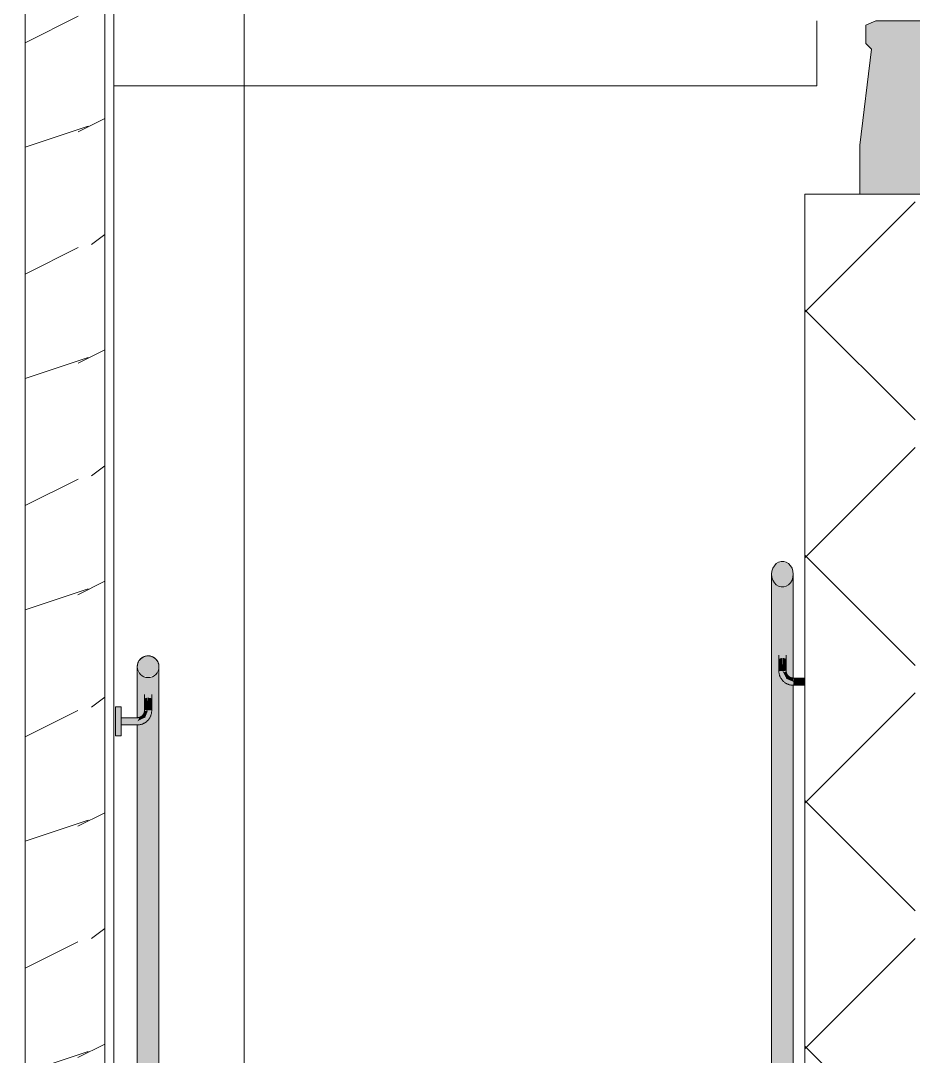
# Model space of a CAD drawing. Header units: inches. Extents: x -4168 to 1483, y -300 to 637.
# Drawn here: x -429.5 to -367.7, y -74.6 to -3 of the extents above; entities that cross this region are included whole.
import ezdxf

# ---------------------------------------------------------------- set-up
doc = ezdxf.new("R2010")
doc.units = ezdxf.units.IN
doc.header["$MEASUREMENT"] = 0
for name, color, linetype, lineweight in [('0-3', 55, 'Continuous', 9), ('0-5', 10, 'Continuous', 5), ('A-FLOR-8', 55, 'Continuous', 9), ('A-FLOR-HRAL-1', 55, 'Continuous', 9), ('A-FLOR-HRAL-2', 7, 'Continuous', 9), ('A-FLOR-HRAL-4', 41, 'Continuous', 9), ('A-WALL-5', 7, 'Continuous', 9), ('A-WALL-PATT-2', 45, 'Continuous', 9), ('G-ANNO-SYMB', 111, 'Continuous', 9), ('I-WALL-3', 7, 'Continuous', 9), ('S-BEAM-2', 7, 'Continuous', 9), ('S-BEAM-5', 50, 'Continuous', 9)]:
    doc.layers.add(name, color=color, linetype=linetype, lineweight=lineweight)
pattern_1 = [(0, (-10964.796, 146.633), (30.72, 7.68), [1.267, -21.773, 1.267, -21.773, -122.88]), (0, (-10964.796, 146.633), (30.72, 7.68), [-46.08, 1.267, -44.813, 1.267, -21.773, -53.76]), (0, (-10964.796, 146.633), (30.72, 7.68), [-115.2, 1.267, -14.093, 1.267, -37.133]), (120, (-10953.276, 150.473), (-22.011075, 22.7643), [1.267, -21.773, 1.267, -21.773, -122.88]), (120, (-10953.276, 150.473), (-22.011075, 22.7643), [-46.08, 1.267, -44.813, 1.267, -21.773, -53.76]), (120, (-10953.276, 150.473), (-22.011075, 22.7643), [-115.2, 1.267, -14.093, 1.267, -37.133]), (240, (-10949.436, 165.833), (-8.708925, -30.4443), [1.267, -21.773, 1.267, -21.773, -122.88]), (240, (-10949.436, 165.833), (-8.708925, -30.4443), [-46.08, 1.267, -44.813, 1.267, -21.773, -53.76]), (240, (-10949.436, 165.833), (-8.708925, -30.4443), [-115.2, 1.267, -14.093, 1.267, -37.133])]

# ---------------------------------------------------------------- blocks, each defined once
blk = doc.blocks.new('Railing - Handrail - Bracket-2694442-BUILDING SECTION - EAST_WEST AT RAMP - LOOKING SOUTH')
at = {"layer": 'A-FLOR-HRAL-2'}
for points in [[(-11441.614, -47.944), (-11441.364, -47.944), (-11441.404, -47.055), (-11441.59, -47.105), (-11441.614, -47.162), (-11441.614, -47.292)], [(-11441.17, -47.944), (-11441.114, -47.923), (-11441.148, -47.094), (-11441.3, -47.057), (-11441.364, -47.052), (-11441.364, -47.944), (-11441.171, -47.944)], [(-11440.614, -48.91), (-11440.64, -48.683), (-11441.148, -48.466), (-11441.364, -47.944), (-11441.581, -47.944), (-11441.541, -48.302), (-11441.464, -48.428), (-11441.073, -48.832), (-11440.795, -48.909), (-11440.634, -48.91)], [(-11440.614, -48.694), (-11440.64, -48.5), (-11440.989, -48.318), (-11441.014, -48.307), (-11441.14, -47.986), (-11441.188, -48.051), (-11441.364, -47.944), (-11441.089, -48.497), (-11440.634, -48.685)], [(-11439.814, -48.694), (-11439.814, -48.444), (-11440.614, -48.477), (-11440.614, -48.694)], [(-11440.614, -48.944), (-11439.814, -48.91), (-11439.814, -48.694), (-11440.614, -48.694), (-11440.614, -48.935)]]:
    blk.add_hatch(color=256, dxfattribs=at).paths.add_polyline_path(points, flags=0)
at = {"layer": 'A-FLOR-HRAL-1'}
for p, q in [((-11441.614, -46.851), (-11441.614, -47.944)), ((-11441.114, -47.944), (-11441.114, -46.851)), ((-11439.814, -48.444), (-11440.614, -48.444)), ((-11440.614, -48.944), (-11439.814, -48.944))]:
    blk.add_line(p, q, dxfattribs=at)
at = {"layer": 'A-FLOR-HRAL-1', "flags": 128}
for points in [[(-11441.614, -47.944), (-11441.614, -47.984), (-11441.611, -48.023), (-11441.607, -48.063), (-11441.602, -48.103), (-11441.594, -48.142), (-11441.586, -48.181), (-11441.575, -48.22), (-11441.564, -48.258), (-11441.55, -48.296), (-11441.535, -48.333), (-11441.519, -48.369), (-11441.501, -48.405), (-11441.482, -48.44), (-11441.462, -48.475), (-11441.44, -48.508), (-11441.416, -48.541), (-11441.392, -48.572), (-11441.366, -48.603), (-11441.339, -48.632), (-11441.311, -48.661), (-11441.282, -48.688), (-11441.252, -48.714), (-11441.22, -48.739), (-11441.188, -48.763), (-11441.155, -48.785), (-11441.121, -48.806), (-11441.086, -48.825), (-11441.05, -48.844), (-11441.014, -48.86), (-11440.977, -48.876), (-11440.939, -48.889), (-11440.901, -48.902), (-11440.863, -48.912), (-11440.824, -48.921), (-11440.784, -48.929), (-11440.745, -48.935), (-11440.705, -48.939), (-11440.665, -48.942), (-11440.625, -48.943), (-11440.614, -48.944)], [(-11440.614, -48.444), (-11440.634, -48.443), (-11440.654, -48.442), (-11440.674, -48.44), (-11440.694, -48.437), (-11440.714, -48.434), (-11440.733, -48.429), (-11440.753, -48.424), (-11440.772, -48.418), (-11440.791, -48.411), (-11440.809, -48.404), (-11440.827, -48.396), (-11440.845, -48.387), (-11440.863, -48.377), (-11440.88, -48.367), (-11440.897, -48.356), (-11440.913, -48.345), (-11440.929, -48.332), (-11440.944, -48.319), (-11440.959, -48.306), (-11440.973, -48.292), (-11440.987, -48.277), (-11441, -48.262), (-11441.012, -48.246), (-11441.024, -48.23), (-11441.035, -48.214), (-11441.046, -48.197), (-11441.055, -48.179), (-11441.064, -48.161), (-11441.073, -48.143), (-11441.08, -48.125), (-11441.087, -48.106), (-11441.093, -48.087), (-11441.099, -48.068), (-11441.103, -48.048), (-11441.107, -48.029), (-11441.11, -48.009), (-11441.112, -47.989), (-11441.114, -47.969), (-11441.114, -47.949), (-11441.114, -47.944)]]:
    blk.add_lwpolyline(points, dxfattribs=at)
blk = doc.blocks.new('Railing - Railing-2658757-BUILDING SECTION - EAST_WEST AT RAMP - LOOKING SOUTH')
at = {"layer": 'A-FLOR-HRAL-4'}
blk.add_hatch(color=256, dxfattribs=at).paths.add_polyline_path([(-11441.274, -42.142), (-11440.989, -42.023), (-11440.834, -41.882), (-11440.715, -41.699), (-11440.64, -41.486), (-11440.619, -41.309), (-11440.636, -41.051), (-11440.7, -40.851), (-11440.803, -40.675), (-11440.938, -40.534), (-11441.098, -40.434), (-11441.274, -40.383), (-11441.455, -40.383), (-11441.63, -40.434), (-11441.79, -40.534), (-11441.926, -40.675), (-11442.028, -40.851), (-11442.093, -41.051), (-11442.093, -41.474), (-11442.014, -41.699), (-11441.895, -41.882), (-11441.739, -42.023), (-11441.559, -42.112), (-11441.364, -42.142)], flags=0)
h = blk.add_hatch(color=256, dxfattribs=at)
h.paths.add_polyline_path([(-11441.364, -116.807), (-11440.989, -116.722), (-11440.739, -116.516), (-11440.739, -116.045), (-11442.114, -116.045), (-11442.089, -116.336), (-11441.926, -116.587), (-11441.79, -116.689), (-11441.739, -116.722), (-11441.559, -116.785)], flags=0)
h.paths.add_polyline_path([(-11441.172, -112.545), (-11441.166, -112.535), (-11441.17, -112.428), (-11441.3, -112.468), (-11441.172, -112.545)], flags=0)
h.paths.add_polyline_path([(-11442.114, -112.545), (-11441.582, -112.545), (-11441.541, -111.562), (-11441.592, -111.545), (-11442.114, -111.545)], flags=0)
h.paths.add_polyline_path([(-11441.098, -112.545), (-11440.739, -112.545), (-11440.739, -111.545), (-11441.148, -111.581), (-11441.114, -111.643), (-11441.101, -112.545)], flags=0)
h.paths.add_polyline_path([(-11441.73, -110.545), (-11440.739, -110.545), (-11440.739, -109.136), (-11442.114, -109.136), (-11442.084, -110.545), (-11441.739, -110.545)], flags=0)
h.paths.add_polyline_path([(-11441.186, -105.636), (-11440.739, -105.636), (-11440.739, -104.636), (-11442.114, -104.636), (-11442.08, -105.636), (-11441.351, -105.636)], flags=0)
h.paths.add_polyline_path([(-11441.348, -103.636), (-11440.739, -103.636), (-11440.739, -102.227), (-11442.114, -102.227), (-11442.079, -103.636), (-11441.364, -103.636)], flags=0)
h.paths.add_polyline_path([(-11441.195, -98.727), (-11440.739, -98.727), (-11440.739, -97.727), (-11442.114, -97.727), (-11442.075, -98.727), (-11441.343, -98.727)], flags=0)
h.paths.add_polyline_path([(-11441.198, -96.727), (-11440.739, -96.727), (-11440.74, -95.318), (-11442.114, -95.318), (-11442.073, -96.727), (-11441.34, -96.727)], flags=0)
h.paths.add_polyline_path([(-11442.114, -91.818), (-11440.739, -91.818), (-11440.745, -90.818), (-11442.114, -90.818)], flags=0)
h.paths.add_polyline_path([(-11442.114, -89.818), (-11440.739, -89.818), (-11440.748, -88.409), (-11442.114, -88.409), (-11442.114, -89.17)], flags=0)
h.paths.add_polyline_path([(-11441.215, -84.909), (-11440.739, -84.909), (-11440.753, -83.909), (-11442.114, -83.909), (-11442.089, -84.909), (-11441.326, -84.909)], flags=0)
h.paths.add_polyline_path([(-11441.123, -80.186), (-11441.3, -80.225), (-11441.17, -80.302), (-11441.135, -80.216)], flags=0)
h.paths.add_polyline_path([(-11441.123, -47.944), (-11441.3, -47.983), (-11441.17, -48.06), (-11441.14, -47.986)], flags=0)
h.paths.add_polyline_path([(-11442.114, -82.909), (-11440.614, -82.909), (-11440.64, -81.152), (-11440.965, -81.112), (-11441.148, -81.008), (-11441.429, -80.711), (-11441.541, -80.545), (-11441.582, -80.4), (-11441.541, -79.318), (-11441.3, -79.299), (-11441.134, -79.356), (-11441.114, -79.404), (-11441.098, -80.322), (-11440.938, -80.584), (-11440.614, -80.686), (-11440.64, -48.91), (-11440.943, -48.878), (-11441.148, -48.766), (-11441.464, -48.428), (-11441.541, -48.302), (-11441.582, -48.158), (-11441.541, -47.073), (-11441.267, -47.064), (-11441.148, -47.094), (-11441.114, -47.162), (-11441.09, -48.097), (-11440.929, -48.345), (-11440.614, -48.444), (-11440.64, -41.486), (-11440.715, -41.699), (-11440.834, -41.882), (-11440.989, -42.023), (-11441.17, -42.112), (-11441.364, -42.142), (-11441.559, -42.112), (-11441.739, -42.023), (-11441.895, -41.882), (-11442.014, -41.699), (-11442.089, -41.486), (-11442.11, -41.309), (-11442.114, -41.474), (-11442.114, -77.205)], flags=0)
at = {"layer": 'A-FLOR-HRAL-1'}
for p, q in [((-11442.114, -41.263), (-11442.114, -82.909)), ((-11440.614, -48.452), (-11440.614, -41.263)), ((-11440.614, -80.694), (-11440.614, -48.935))]:
    blk.add_line(p, q, dxfattribs=at)
at = {"layer": 'A-FLOR-HRAL-2', "flags": 128}
for points in [[(-11440.614, -41.263), (-11440.636, -41.051), (-11440.7, -40.851), (-11440.803, -40.675), (-11440.938, -40.534), (-11441.098, -40.434), (-11441.274, -40.383), (-11441.455, -40.383), (-11441.63, -40.434), (-11441.79, -40.534), (-11441.926, -40.675), (-11442.028, -40.851), (-11442.093, -41.051), (-11442.114, -41.263)], [(-11442.114, -41.263), (-11442.093, -41.474), (-11442.028, -41.674), (-11441.926, -41.85), (-11441.79, -41.991), (-11441.63, -42.091), (-11441.455, -42.142), (-11441.274, -42.142), (-11441.098, -42.091), (-11440.938, -41.991), (-11440.803, -41.85), (-11440.7, -41.674), (-11440.636, -41.474), (-11440.614, -41.263)]]:
    blk.add_lwpolyline(points, dxfattribs=at)
blk.add_blockref('Railing - Handrail - Bracket-2694442-BUILDING SECTION - EAST_WEST AT RAMP - LOOKING SOUTH', (0, 0))
blk = doc.blocks.new('Railing - Handrail - Bracket-2694515-BUILDING SECTION - EAST_WEST AT RAMP - LOOKING SOUTH')
at = {"layer": 'A-FLOR-HRAL-2'}
for points in [[(-11485.434, -50.685), (-11485.239, -50.685), (-11485.265, -49.797), (-11485.431, -49.828), (-11485.489, -49.899), (-11485.456, -50.685), (-11485.439, -50.685)], [(-11485.239, -50.685), (-11484.989, -50.685), (-11485.023, -49.837), (-11485.239, -49.799)], [(-11487.489, -51.435), (-11487.114, -51.435), (-11487.114, -50.435), (-11487.489, -50.469), (-11487.489, -51.176)], [(-11485.989, -51.435), (-11485.441, -51.171), (-11485.246, -50.685), (-11485.439, -50.72), (-11485.728, -51.111), (-11485.892, -51.233), (-11485.892, -51.276), (-11485.965, -51.395)], [(-11485.989, -51.651), (-11485.622, -51.605), (-11485.456, -51.502), (-11485.077, -51.095), (-11485.021, -50.899), (-11485.063, -50.685), (-11485.246, -50.7), (-11485.459, -51.215), (-11485.989, -51.435), (-11485.989, -51.65)], [(-11487.114, -52.435), (-11487.114, -51.435), (-11487.489, -51.435), (-11487.489, -52.435)], [(-11485.989, -51.435), (-11485.989, -51.185), (-11487.114, -51.218), (-11487.114, -51.435), (-11486.569, -51.435)], [(-11485.989, -51.685), (-11485.989, -51.435), (-11487.114, -51.435), (-11487.114, -51.685), (-11486.569, -51.685)]]:
    blk.add_hatch(color=256, dxfattribs=at).paths.add_polyline_path(points, flags=0)
at = {"layer": 'A-FLOR-HRAL-1'}
for p, q in [((-11485.489, -49.585), (-11485.489, -50.685)), ((-11484.989, -50.685), (-11484.989, -49.585)), ((-11487.114, -50.435), (-11487.489, -50.435)), ((-11487.489, -51.435), (-11487.489, -50.435)), ((-11487.114, -50.435), (-11487.114, -51.435)), ((-11487.489, -52.435), (-11487.489, -51.435)), ((-11485.989, -51.185), (-11487.114, -51.185)), ((-11487.114, -51.435), (-11487.114, -52.435)), ((-11487.114, -51.685), (-11485.989, -51.685)), ((-11487.489, -52.435), (-11487.114, -52.435))]:
    blk.add_line(p, q, dxfattribs=at)
at = {"layer": 'A-FLOR-HRAL-1', "flags": 128}
for points in [[(-11485.489, -50.685), (-11485.49, -50.705), (-11485.491, -50.725), (-11485.493, -50.745), (-11485.496, -50.765), (-11485.499, -50.784), (-11485.504, -50.804), (-11485.509, -50.823), (-11485.515, -50.842), (-11485.521, -50.861), (-11485.529, -50.88), (-11485.537, -50.898), (-11485.546, -50.916), (-11485.555, -50.933), (-11485.566, -50.951), (-11485.577, -50.967), (-11485.588, -50.984), (-11485.601, -50.999), (-11485.613, -51.015), (-11485.627, -51.029), (-11485.641, -51.044), (-11485.656, -51.057), (-11485.671, -51.07), (-11485.686, -51.083), (-11485.703, -51.095), (-11485.719, -51.106), (-11485.736, -51.116), (-11485.754, -51.126), (-11485.772, -51.135), (-11485.79, -51.143), (-11485.808, -51.151), (-11485.827, -51.158), (-11485.846, -51.164), (-11485.865, -51.169), (-11485.885, -51.174), (-11485.904, -51.178), (-11485.924, -51.181), (-11485.944, -51.183), (-11485.964, -51.184), (-11485.984, -51.185), (-11485.989, -51.185)], [(-11485.989, -51.685), (-11485.949, -51.684), (-11485.909, -51.682), (-11485.87, -51.678), (-11485.83, -51.672), (-11485.791, -51.665), (-11485.752, -51.656), (-11485.713, -51.646), (-11485.675, -51.634), (-11485.637, -51.621), (-11485.6, -51.606), (-11485.563, -51.59), (-11485.528, -51.572), (-11485.493, -51.553), (-11485.458, -51.532), (-11485.425, -51.51), (-11485.392, -51.487), (-11485.361, -51.462), (-11485.33, -51.437), (-11485.3, -51.41), (-11485.272, -51.382), (-11485.245, -51.352), (-11485.219, -51.322), (-11485.194, -51.291), (-11485.17, -51.258), (-11485.148, -51.225), (-11485.127, -51.191), (-11485.107, -51.156), (-11485.089, -51.121), (-11485.073, -51.084), (-11485.057, -51.047), (-11485.044, -51.01), (-11485.031, -50.972), (-11485.021, -50.933), (-11485.012, -50.894), (-11485.004, -50.855), (-11484.998, -50.815), (-11484.994, -50.776), (-11484.991, -50.736), (-11484.989, -50.696), (-11484.989, -50.685)]]:
    blk.add_lwpolyline(points, dxfattribs=at)
blk = doc.blocks.new('Railing - Railing-2659696-BUILDING SECTION - EAST_WEST AT RAMP - LOOKING SOUTH')
at = {"layer": 'A-FLOR-HRAL-4'}
for points in [[(-11485.239, -48.409), (-11484.7, -48.168), (-11484.489, -47.659), (-11484.709, -47.129), (-11485.239, -46.909), (-11485.77, -47.129), (-11485.989, -47.659), (-11485.77, -48.189), (-11485.26, -48.401)], [(-11485.239, -48.486), (-11484.864, -48.401), (-11484.609, -48.189), (-11484.583, -48.137), (-11484.59, -48.052), (-11484.783, -48.289), (-11485.142, -48.43), (-11485.526, -48.382), (-11485.804, -48.168), (-11485.925, -48.015), (-11485.834, -48.228), (-11485.696, -48.348), (-11485.456, -48.456), (-11485.303, -48.479)]]:
    blk.add_hatch(color=256, dxfattribs=at).paths.add_polyline_path(points, flags=0)
h = blk.add_hatch(color=256, dxfattribs=at)
h.paths.add_polyline_path([(-11485.239, -116.964), (-11484.864, -116.879), (-11484.709, -116.778), (-11484.59, -116.646), (-11484.515, -116.493), (-11484.49, -116.045), (-11485.989, -116.045), (-11485.964, -116.493), (-11485.889, -116.646), (-11485.77, -116.778), (-11485.614, -116.879), (-11485.434, -116.942)], flags=0)
h.paths.add_polyline_path([(-11485.239, -112.545), (-11484.489, -112.545), (-11484.515, -111.545), (-11485.989, -111.545), (-11485.96, -112.545), (-11485.421, -112.545)], flags=0)
h.paths.add_polyline_path([(-11485.221, -110.545), (-11484.489, -110.545), (-11484.515, -109.136), (-11485.989, -109.136), (-11485.957, -110.545), (-11485.239, -110.545)], flags=0)
h.paths.add_polyline_path([(-11485.239, -105.636), (-11484.489, -105.636), (-11484.515, -104.636), (-11485.989, -104.636), (-11485.952, -105.636), (-11485.401, -105.636)], flags=0)
h.paths.add_polyline_path([(-11484.489, -103.636), (-11484.515, -102.227), (-11485.989, -102.227), (-11485.95, -103.636), (-11484.494, -103.636)], flags=0)
h.paths.add_polyline_path([(-11484.489, -98.727), (-11484.515, -97.727), (-11485.989, -97.727), (-11485.964, -98.727), (-11484.496, -98.727)], flags=0)
h.paths.add_polyline_path([(-11484.489, -96.727), (-11484.515, -95.318), (-11485.989, -95.318), (-11485.964, -96.727), (-11484.497, -96.727)], flags=0)
h.paths.add_polyline_path([(-11484.489, -91.818), (-11484.515, -90.818), (-11485.989, -90.818), (-11485.964, -91.818), (-11484.499, -91.818)], flags=0)
h.paths.add_polyline_path([(-11485.989, -89.818), (-11484.489, -89.818), (-11484.515, -88.409), (-11485.989, -88.409), (-11485.989, -89.17)], flags=0)
h.paths.add_polyline_path([(-11485.149, -84.909), (-11484.489, -84.909), (-11484.515, -83.909), (-11485.989, -83.909), (-11485.964, -84.909), (-11485.239, -84.909)], flags=0)
h.paths.add_polyline_path([(-11485.989, -51.193), (-11485.964, -51.393), (-11485.892, -51.233), (-11485.965, -51.203)], flags=0)
h.paths.add_polyline_path([(-11485.989, -79.733), (-11485.964, -79.932), (-11485.889, -79.774), (-11485.976, -79.738)], flags=0)
h.paths.add_polyline_path([(-11485.989, -82.909), (-11484.489, -82.909), (-11484.515, -48.015), (-11484.644, -48.228), (-11484.783, -48.348), (-11484.952, -48.431), (-11485.239, -48.486), (-11485.614, -48.401), (-11485.87, -48.189), (-11485.932, -48.079), (-11485.964, -48.015), (-11485.989, -48.015), (-11485.964, -51.189), (-11485.724, -51.109), (-11485.614, -51.044), (-11485.459, -50.685), (-11485.489, -50.685), (-11485.456, -49.837), (-11485.239, -49.799), (-11485.049, -49.827), (-11484.989, -49.899), (-11485.023, -50.905), (-11485.114, -51.134), (-11485.531, -51.573), (-11485.776, -51.65), (-11485.989, -51.685), (-11485.964, -79.728), (-11485.724, -79.648), (-11485.614, -79.583), (-11485.459, -79.224), (-11485.489, -79.224), (-11485.456, -78.376), (-11485.239, -78.338), (-11485.063, -78.357), (-11484.989, -78.438), (-11485.023, -79.444), (-11485.134, -79.694), (-11485.531, -80.113), (-11485.825, -80.19), (-11485.989, -80.224)], flags=0)
at = {"layer": 'A-FLOR-HRAL-1'}
for p, q in [((-11485.989, -47.851), (-11485.989, -51.193)), ((-11484.489, -82.909), (-11484.489, -47.851)), ((-11485.989, -51.676), (-11485.989, -79.733))]:
    blk.add_line(p, q, dxfattribs=at)
at = {"layer": 'A-FLOR-HRAL-1', "flags": 128}
for points in [[(-11485.989, -47.659), (-11485.989, -47.629), (-11485.987, -47.599), (-11485.984, -47.569), (-11485.98, -47.54), (-11485.974, -47.51), (-11485.968, -47.481), (-11485.96, -47.452), (-11485.951, -47.423), (-11485.941, -47.395), (-11485.93, -47.367), (-11485.918, -47.34), (-11485.905, -47.313), (-11485.89, -47.286), (-11485.875, -47.261), (-11485.858, -47.236), (-11485.841, -47.211), (-11485.823, -47.187), (-11485.803, -47.165), (-11485.783, -47.142)], [(-11485.762, -47.121), (-11485.74, -47.101), (-11485.717, -47.081), (-11485.694, -47.062), (-11485.67, -47.045), (-11485.645, -47.028), (-11485.619, -47.012), (-11485.593, -46.998), (-11485.566, -46.984), (-11485.539, -46.971), (-11485.511, -46.96), (-11485.483, -46.95), (-11485.454, -46.941), (-11485.426, -46.933), (-11485.396, -46.926), (-11485.367, -46.92), (-11485.337, -46.915), (-11485.307, -46.912), (-11485.277, -46.91), (-11485.247, -46.909)], [(-11485.217, -46.909), (-11485.188, -46.911), (-11485.158, -46.914), (-11485.128, -46.917), (-11485.098, -46.922), (-11485.069, -46.929), (-11485.04, -46.936), (-11485.011, -46.945), (-11484.983, -46.954), (-11484.955, -46.965), (-11484.927, -46.977), (-11484.9, -46.99), (-11484.874, -47.004), (-11484.848, -47.019), (-11484.823, -47.036), (-11484.798, -47.053), (-11484.774, -47.071), (-11484.751, -47.09), (-11484.729, -47.11), (-11484.707, -47.131), (-11484.686, -47.152), (-11484.667, -47.175), (-11484.648, -47.198), (-11484.63, -47.222), (-11484.613, -47.247), (-11484.597, -47.272), (-11484.582, -47.298), (-11484.568, -47.325), (-11484.555, -47.352), (-11484.543, -47.38), (-11484.533, -47.408), (-11484.523, -47.436), (-11484.515, -47.465), (-11484.508, -47.494), (-11484.502, -47.524), (-11484.497, -47.553), (-11484.493, -47.583), (-11484.491, -47.613), (-11484.49, -47.643)], [(-11485.989, -47.851), (-11485.989, -47.825), (-11485.989, -47.801), (-11485.989, -47.779), (-11485.989, -47.758), (-11485.989, -47.74), (-11485.989, -47.723), (-11485.989, -47.708), (-11485.989, -47.695), (-11485.989, -47.684), (-11485.989, -47.675), (-11485.989, -47.668)], [(-11484.489, -47.668), (-11484.489, -47.675), (-11484.489, -47.684), (-11484.489, -47.695), (-11484.489, -47.708), (-11484.489, -47.723), (-11484.489, -47.739), (-11484.489, -47.758), (-11484.489, -47.778), (-11484.489, -47.8), (-11484.489, -47.824), (-11484.489, -47.85), (-11484.489, -47.851)]]:
    blk.add_lwpolyline(points, dxfattribs=at)
at = {"layer": 'A-FLOR-HRAL-2'}
for start, end in [(0, 180), (180, 0)]:
    blk.add_arc((-11485.239, -47.659), 0.75, start, end, dxfattribs=at)
blk.add_blockref('Railing - Handrail - Bracket-2694515-BUILDING SECTION - EAST_WEST AT RAMP - LOOKING SOUTH', (0, 0))
blk = doc.blocks.new('CTR - 1st Phase -Stairs _ Elevators_rvt-2-BUILDING SECTION - EAST_WEST AT RAMP - LOOKING SOUTH')
at = {"layer": 'A-WALL-PATT-2'}
h = blk.add_hatch(dxfattribs=at)
h.set_pattern_fill('FP_24', color=256, style=0, pattern_type=2)
h.set_pattern_definition(pattern_1)
h.paths.add_polyline_path([(-11494.364, -152), (-11493.739, -152), (-11493.739, -78), (-11494.364, -78), (-11494.364, -143.014)], flags=0)
h.paths.add_polyline_path([(-11493.739, -76), (-11493.739, 0), (-11494.364, 0), (-11494.364, -76)], flags=0)
h = blk.add_hatch(dxfattribs=at)
h.set_pattern_fill('FP_30', color=256, style=0, pattern_type=2)
h.set_pattern_definition([(216.87, (-10958.398, 162.627), (47.980943, 31.987086), [7.997, -71.971]), (206.565, (-10948.802, 157.829), (-15.993714, -15.99413), [17.881, -17.881]), (198.435, (-10948.802, 149.832), (-31.98674, -15.99388), [10.115, -40.461])])
h.paths.add_polyline_path([(-11488.239, -152), (-11488.239, 0), (-11493.739, 0), (-11493.739, -152), (-11491.498, -152)], flags=0)
h = blk.add_hatch(dxfattribs=at)
h.set_pattern_fill('FP_24', color=256, style=0, pattern_type=2)
h.set_pattern_definition(pattern_1)
h.paths.add_polyline_path([(-11487.614, -152), (-11487.614, 0), (-11488.239, 0), (-11488.239, -152)], flags=0)
at = {"layer": 'A-FLOR-8'}
for p, q in [((-11438.989, -3), (-11438.989, -7.5)), ((-11438.989, -7.5), (-11487.614, -7.5))]:
    blk.add_line(p, q, dxfattribs=at)
at = {"layer": 'A-WALL-5'}
for p, q in [((-11493.739, 0), (-11493.739, -152)), ((-11488.239, 0), (-11488.239, -152))]:
    blk.add_line(p, q, dxfattribs=at)
at = {"layer": 'I-WALL-3'}
blk.add_line((-11487.614, -152), (-11487.614, 0), dxfattribs=at)
at = {"layer": '0-3'}
for name in ['Railing - Railing-2659696-BUILDING SECTION - EAST_WEST AT RAMP - LOOKING SOUTH', 'Railing - Railing-2658757-BUILDING SECTION - EAST_WEST AT RAMP - LOOKING SOUTH']:
    blk.add_blockref(name, (0, 0), dxfattribs=at)
blk = doc.blocks.new('034100 - Precast Structural Concrete - Solid Plank - 12_-1872981-BUILDING SECTION - EAST_WEST AT RAMP - LOOKING SOUTH')
at = {"layer": 'S-BEAM-5'}
blk.add_hatch(color=256, dxfattribs=at).paths.add_polyline_path([(-11436.002, -15), (-11388.973, -15), (-11388.598, -14.685), (-11388.598, -14.213), (-11388.733, -14.213), (-11388.733, -13.74), (-11389.796, -4.969), (-11389.403, -4.575), (-11389.403, -3.315), (-11390.096, -3), (-11434.899, -3), (-11435.592, -3.315), (-11435.592, -4.575), (-11435.198, -4.969), (-11436.002, -11.602)], flags=0)
at = {"layer": 'S-BEAM-2'}
for p, q in [((-11434.899, -3), (-11435.592, -3.315)), ((-11435.592, -3.315), (-11435.592, -4.575)), ((-11390.096, -3), (-11434.899, -3)), ((-11389.403, -3.315), (-11390.096, -3)), ((-11389.403, -4.575), (-11389.403, -3.315)), ((-11435.198, -4.969), (-11436.002, -11.602)), ((-11435.592, -4.575), (-11435.198, -4.969)), ((-11389.796, -4.969), (-11389.403, -4.575)), ((-11388.733, -13.74), (-11389.796, -4.969)), ((-11436.002, -11.602), (-11436.002, -15)), ((-11388.733, -13.819), (-11388.733, -13.74)), ((-11388.733, -14.213), (-11388.733, -13.819)), ((-11388.556, -14.213), (-11388.733, -14.213)), ((-11388.598, -14.685), (-11388.556, -14.213)), ((-11436.002, -15), (-11388.973, -15)), ((-11388.973, -15), (-11388.598, -14.685))]:
    blk.add_line(p, q, dxfattribs=at)
blk = doc.blocks.new('CTR - 1st Phase - Structure_rvt-2-BUILDING SECTION - EAST_WEST AT RAMP - LOOKING SOUTH')
at = {"layer": 'A-WALL-PATT-2'}
h = blk.add_hatch(dxfattribs=at)
h.set_pattern_fill('FP_40', color=256, style=0, pattern_type=2)
h.set_pattern_definition([(45, (-10964.796, 146.633), (-8.48528, 8.48528), []), (135, (-10964.796, 146.633), (-8.48528, -8.48528), [])])
h.paths.add_polyline_path([(-11432.189, -168), (-11432.189, -15), (-11439.814, -15), (-11439.814, -168)], flags=0)
at = {"layer": 'A-WALL-5'}
for p, q in [((-11432.189, -15), (-11439.814, -15)), ((-11439.814, -15), (-11439.814, -168))]:
    blk.add_line(p, q, dxfattribs=at)
at = {"layer": '0-3'}
blk.add_blockref('034100 - Precast Structural Concrete - Solid Plank - 12_-1872981-BUILDING SECTION - EAST_WEST AT RAMP - LOOKING SOUTH', (0, 0), dxfattribs=at)

msp = doc.modelspace()

# ---------------------------------------------------------------- linework, layer by layer
at = {"layer": 'G-ANNO-SYMB'}
msp.add_line((-414.0288, 579.1806), (-414.0288, -223.4132), dxfattribs=at)

# ---------------------------------------------------------------- block references
at = {"layer": '0-5'}
for name in ['CTR - 1st Phase - Structure_rvt-2-BUILDING SECTION - EAST_WEST AT RAMP - LOOKING SOUTH', 'CTR - 1st Phase -Stairs _ Elevators_rvt-2-BUILDING SECTION - EAST_WEST AT RAMP - LOOKING SOUTH']:
    msp.add_blockref(name, (11064.5668, 0), dxfattribs=at)

doc.saveas('drawing.dxf')
